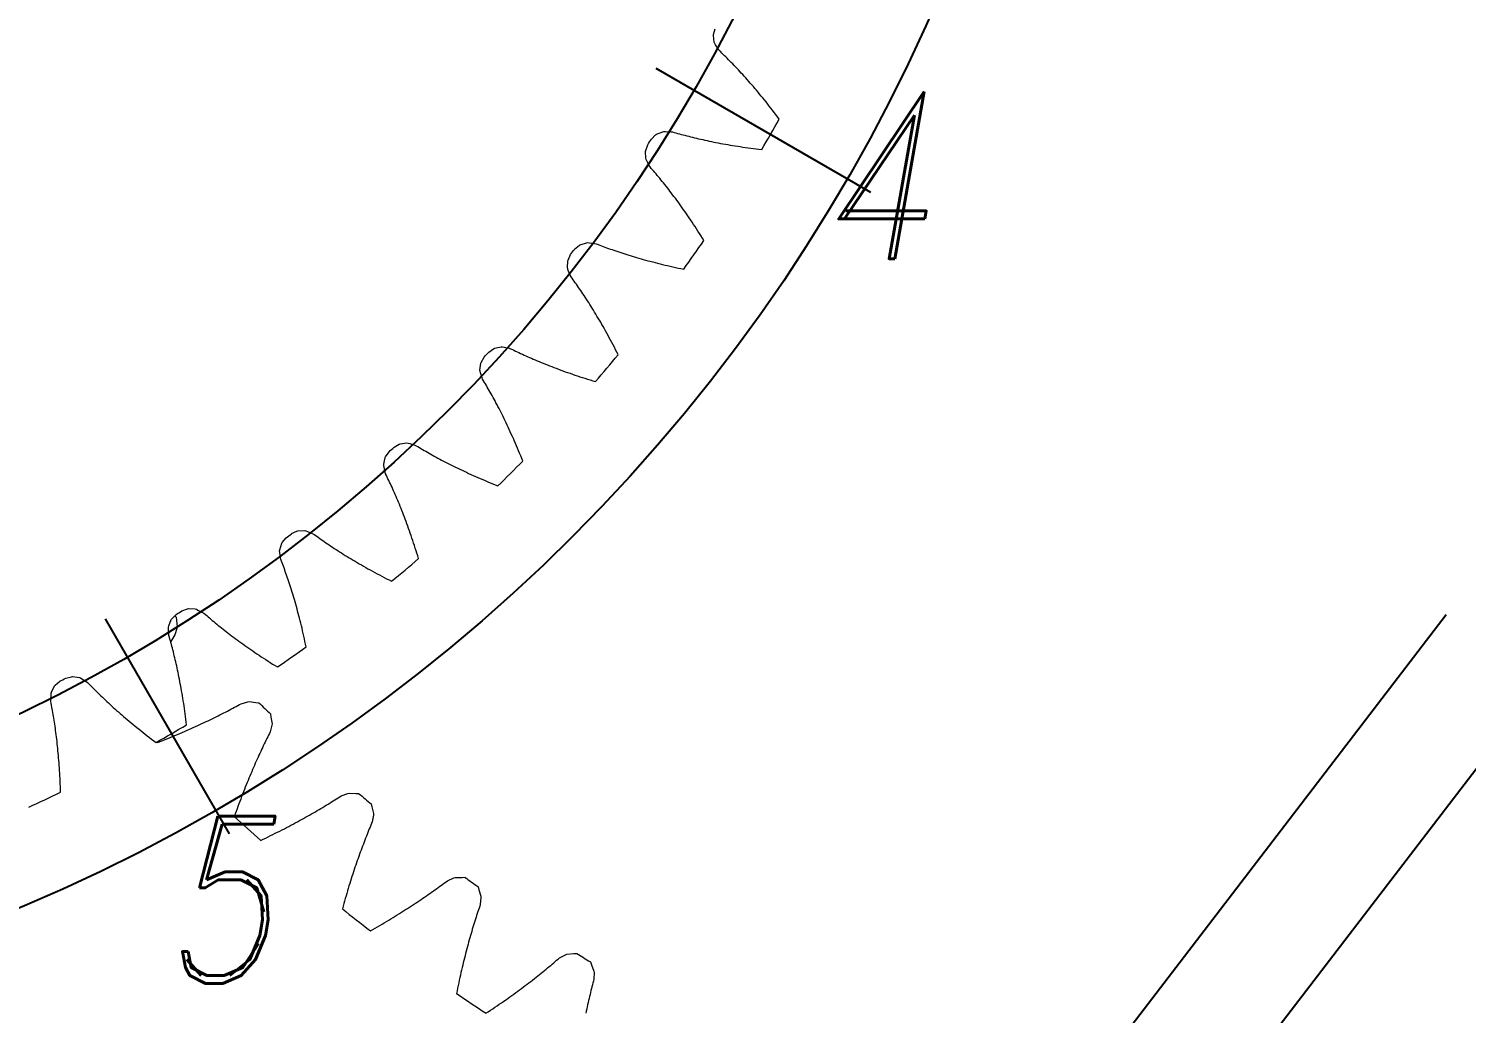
# Model space of a CAD drawing. Header units: millimetres. Extents: x 278858 to 279223, y 218711 to 219074.
# Drawn here: x 278965.55 to 278998.04, y 218777.47 to 218799.72 of the extents above; entities that cross this region are included whole.
import ezdxf

# ---------------------------------------------------------------- set-up
doc = ezdxf.new("R2010")
doc.units = ezdxf.units.MM
doc.header["$LTSCALE"] = 2
for name, color, linetype, lineweight in [('AM_4', 3, 'Continuous', 25), ('AM_8', 1, 'Continuous', 25), ('AM_9', 251, 'Continuous', 15), ('Visibile (ANSI)', 7, 'Continuous', 50)]:
    doc.layers.add(name, color=color, linetype=linetype, lineweight=lineweight)
doc.styles.add('ROMAND', font='romand')

msp = doc.modelspace()

# ---------------------------------------------------------------- linework, layer by layer
for radius in [39, 35]:
    msp.add_circle((278950.271, 218815.828), radius)
at = {"layer": 'AM_4'}
for p, q in [((279006.983, 218794.36), (278991.155, 218773.719)), ((278997.587, 218786.473), (278981.759, 218765.831))]:
    msp.add_line(p, q, dxfattribs=at)
at = {"layer": 'AM_8'}
for p, q in [((278979.718, 218798.827), (278984.573, 218796.024)), ((278967.272, 218786.381), (278970.076, 218781.526))]:
    msp.add_line(p, q, dxfattribs=at)
at = {"layer": 'AM_9'}
for p, q in [((278981.025, 218799.583), (278981.059, 218799.715)), ((278981.021, 218799.561), (278981.025, 218799.583)), ((278981.043, 218799.409), (278981.021, 218799.561)), ((278981.052, 218799.382), (278981.043, 218799.409)), ((278981.071, 218799.351), (278981.052, 218799.382)), ((278981.135, 218799.253), (278981.071, 218799.351)), ((278981.156, 218799.223), (278981.135, 218799.253)), ((278981.187, 218799.192), (278981.156, 218799.223)), ((278981.215, 218799.164), (278981.187, 218799.192)), ((278981.245, 218799.135), (278981.215, 218799.164)), ((278981.274, 218799.106), (278981.245, 218799.135)), ((278981.304, 218799.077), (278981.274, 218799.106)), ((278981.334, 218799.047), (278981.304, 218799.077)), ((278981.365, 218799.016), (278981.334, 218799.047)), ((278981.395, 218798.985), (278981.365, 218799.016)), ((278981.427, 218798.953), (278981.395, 218798.985)), ((278981.458, 218798.921), (278981.427, 218798.953)), ((278981.489, 218798.888), (278981.458, 218798.921)), ((278981.521, 218798.855), (278981.489, 218798.888)), ((278981.554, 218798.821), (278981.521, 218798.855)), ((278981.586, 218798.786), (278981.554, 218798.821)), ((278981.619, 218798.751), (278981.586, 218798.786)), ((278981.652, 218798.715), (278981.619, 218798.751)), ((278981.685, 218798.679), (278981.652, 218798.715)), ((278981.719, 218798.642), (278981.685, 218798.679)), ((278981.752, 218798.604), (278981.719, 218798.642)), ((278981.786, 218798.566), (278981.752, 218798.604)), ((278981.82, 218798.527), (278981.786, 218798.566)), ((278981.855, 218798.488), (278981.82, 218798.527)), ((278981.89, 218798.448), (278981.855, 218798.488)), ((278981.925, 218798.407), (278981.89, 218798.448)), ((278981.96, 218798.366), (278981.925, 218798.407)), ((278981.995, 218798.324), (278981.96, 218798.366)), ((278982.031, 218798.282), (278981.995, 218798.324)), ((278982.067, 218798.239), (278982.031, 218798.282)), ((278982.103, 218798.195), (278982.067, 218798.239)), ((278982.139, 218798.151), (278982.103, 218798.195)), ((278982.175, 218798.106), (278982.139, 218798.151)), ((278982.212, 218798.061), (278982.175, 218798.106)), ((278982.249, 218798.014), (278982.212, 218798.061)), ((278982.285, 218797.968), (278982.249, 218798.014)), ((278982.323, 218797.92), (278982.285, 218797.968)), ((278982.36, 218797.872), (278982.323, 218797.92)), ((278982.397, 218797.823), (278982.36, 218797.872)), ((278982.435, 218797.774), (278982.397, 218797.823)), ((278982.473, 218797.724), (278982.435, 218797.774)), ((278982.511, 218797.673), (278982.473, 218797.724)), ((278979.734, 218797.332), (278979.877, 218797.389)), ((278979.877, 218797.389), (278979.904, 218797.394)), ((278979.904, 218797.394), (278979.941, 218797.393)), ((278979.941, 218797.393), (278980.058, 218797.387)), ((278980.058, 218797.387), (278980.094, 218797.384)), ((278980.094, 218797.384), (278980.137, 218797.373)), ((278980.137, 218797.373), (278980.175, 218797.362)), ((278979.492, 218796.964), (278979.538, 218797.093)), ((278979.62, 218797.222), (278979.717, 218797.318)), ((278979.717, 218797.318), (278979.734, 218797.332)), ((278980.175, 218797.362), (278980.214, 218797.351)), ((278980.214, 218797.351), (278980.254, 218797.34)), ((278980.254, 218797.34), (278980.295, 218797.329)), ((278980.295, 218797.329), (278980.336, 218797.318)), ((278980.336, 218797.318), (278980.378, 218797.307)), ((278980.378, 218797.307), (278980.42, 218797.296)), ((278980.42, 218797.296), (278980.463, 218797.285)), ((278980.463, 218797.285), (278980.507, 218797.274)), ((278980.507, 218797.274), (278980.551, 218797.263)), ((278980.551, 218797.263), (278980.596, 218797.252)), ((278980.596, 218797.252), (278980.641, 218797.241)), ((278980.641, 218797.241), (278980.688, 218797.23)), ((278980.688, 218797.23), (278980.734, 218797.219)), ((278980.734, 218797.219), (278980.782, 218797.209)), ((278980.782, 218797.209), (278980.83, 218797.198)), ((278980.83, 218797.198), (278980.879, 218797.187)), ((278980.879, 218797.187), (278980.928, 218797.177)), ((278980.928, 218797.177), (278980.978, 218797.167)), ((278980.978, 218797.167), (278981.029, 218797.156)), ((278981.029, 218797.156), (278981.08, 218797.146)), ((278981.08, 218797.146), (278981.132, 218797.136)), ((278981.132, 218797.136), (278981.185, 218797.126)), ((278981.185, 218797.126), (278981.238, 218797.116)), ((278981.238, 218797.116), (278981.292, 218797.107)), ((278981.292, 218797.107), (278981.347, 218797.097)), ((278981.347, 218797.097), (278981.402, 218797.087)), ((278981.402, 218797.087), (278981.457, 218797.078)), ((278981.457, 218797.078), (278981.514, 218797.069)), ((278981.514, 218797.069), (278981.571, 218797.06)), ((278981.571, 218797.06), (278981.629, 218797.051)), ((278981.629, 218797.051), (278981.687, 218797.042)), ((278981.687, 218797.042), (278981.746, 218797.033)), ((278979.486, 218796.943), (278979.492, 218796.964)), ((278979.495, 218796.789), (278979.486, 218796.943)), ((278979.501, 218796.762), (278979.495, 218796.789)), ((278979.518, 218796.73), (278979.501, 218796.762)), ((278979.573, 218796.626), (278979.518, 218796.73)), ((278981.746, 218797.033), (278981.806, 218797.025)), ((278981.806, 218797.025), (278981.866, 218797.017)), ((278981.866, 218797.017), (278981.927, 218797.009)), ((278981.927, 218797.009), (278981.988, 218797.001)), ((278981.988, 218797.001), (278982.051, 218796.993)), ((278982.051, 218796.993), (278982.114, 218796.985)), ((278979.592, 218796.595), (278979.573, 218796.626)), ((278979.619, 218796.56), (278979.592, 218796.595)), ((278979.645, 218796.53), (278979.619, 218796.56)), ((278979.672, 218796.499), (278979.645, 218796.53)), ((278979.699, 218796.468), (278979.672, 218796.499)), ((278979.726, 218796.436), (278979.699, 218796.468)), ((278979.753, 218796.403), (278979.726, 218796.436)), ((278979.781, 218796.37), (278979.753, 218796.403)), ((278979.809, 218796.336), (278979.781, 218796.37)), ((278979.837, 218796.302), (278979.809, 218796.336)), ((278979.866, 218796.267), (278979.837, 218796.302)), ((278979.894, 218796.232), (278979.866, 218796.267)), ((278979.923, 218796.196), (278979.894, 218796.232)), ((278979.952, 218796.159), (278979.923, 218796.196)), ((278979.982, 218796.122), (278979.952, 218796.159)), ((278980.011, 218796.084), (278979.982, 218796.122)), ((278980.041, 218796.045), (278980.011, 218796.084)), ((278980.071, 218796.006), (278980.041, 218796.045)), ((278980.101, 218795.966), (278980.071, 218796.006)), ((278980.131, 218795.926), (278980.101, 218795.966)), ((278980.162, 218795.885), (278980.131, 218795.926)), ((278980.193, 218795.843), (278980.162, 218795.885)), ((278980.223, 218795.801), (278980.193, 218795.843)), ((278980.255, 218795.758), (278980.223, 218795.801)), ((278980.286, 218795.715), (278980.255, 218795.758)), ((278980.317, 218795.671), (278980.286, 218795.715)), ((278980.349, 218795.626), (278980.317, 218795.671)), ((278980.381, 218795.581), (278980.349, 218795.626)), ((278980.413, 218795.535), (278980.381, 218795.581)), ((278980.445, 218795.488), (278980.413, 218795.535)), ((278980.477, 218795.441), (278980.445, 218795.488)), ((278980.509, 218795.393), (278980.477, 218795.441)), ((278980.542, 218795.344), (278980.509, 218795.393)), ((278980.574, 218795.295), (278980.542, 218795.344)), ((278980.607, 218795.245), (278980.574, 218795.295)), ((278980.64, 218795.195), (278980.607, 218795.245)), ((278980.673, 218795.144), (278980.64, 218795.195)), ((278980.706, 218795.092), (278980.673, 218795.144)), ((278980.739, 218795.04), (278980.706, 218795.092)), ((278977.886, 218794.734), (278977.992, 218794.822)), ((278977.992, 218794.822), (278978.01, 218794.834)), ((278978.01, 218794.834), (278978.157, 218794.879)), ((278978.157, 218794.879), (278978.185, 218794.882)), ((278978.185, 218794.882), (278978.221, 218794.877)), ((278978.221, 218794.877), (278978.337, 218794.862)), ((278978.337, 218794.862), (278978.373, 218794.854)), ((278978.373, 218794.854), (278978.415, 218794.841)), ((278978.415, 218794.841), (278978.452, 218794.826)), ((278978.452, 218794.826), (278978.49, 218794.812)), ((278978.49, 218794.812), (278978.529, 218794.797)), ((278978.529, 218794.797), (278978.568, 218794.782)), ((278978.568, 218794.782), (278978.608, 218794.768)), ((278978.608, 218794.768), (278978.649, 218794.753)), ((278980.772, 218794.986), (278980.739, 218795.04)), ((278980.806, 218794.933), (278980.772, 218794.986)), ((278977.724, 218794.315), (278977.729, 218794.468)), ((278977.729, 218794.468), (278977.737, 218794.489)), ((278977.737, 218794.489), (278977.794, 218794.614)), ((278978.649, 218794.753), (278978.69, 218794.738)), ((278978.69, 218794.738), (278978.732, 218794.724)), ((278978.732, 218794.724), (278978.774, 218794.709)), ((278978.774, 218794.709), (278978.818, 218794.694)), ((278978.818, 218794.694), (278978.861, 218794.679)), ((278978.861, 218794.679), (278978.906, 218794.665)), ((278978.906, 218794.665), (278978.951, 218794.65)), ((278978.951, 218794.65), (278978.997, 218794.635)), ((278978.997, 218794.635), (278979.043, 218794.62)), ((278979.043, 218794.62), (278979.09, 218794.605)), ((278979.09, 218794.605), (278979.138, 218794.591)), ((278979.138, 218794.591), (278979.186, 218794.576)), ((278979.186, 218794.576), (278979.235, 218794.561)), ((278979.235, 218794.561), (278979.285, 218794.547)), ((278979.285, 218794.547), (278979.335, 218794.532)), ((278979.335, 218794.532), (278979.386, 218794.517)), ((278979.386, 218794.517), (278979.437, 218794.503)), ((278979.437, 218794.503), (278979.489, 218794.489)), ((278979.489, 218794.489), (278979.542, 218794.474)), ((278979.542, 218794.474), (278979.596, 218794.46)), ((278979.596, 218794.46), (278979.65, 218794.446)), ((278979.65, 218794.446), (278979.705, 218794.431)), ((278977.729, 218794.287), (278977.724, 218794.315)), ((278977.742, 218794.253), (278977.729, 218794.287)), ((278977.788, 218794.145), (278977.742, 218794.253)), ((278977.804, 218794.113), (278977.788, 218794.145)), ((278979.705, 218794.431), (278979.76, 218794.417)), ((278979.76, 218794.417), (278979.816, 218794.403)), ((278979.816, 218794.403), (278979.873, 218794.389)), ((278979.873, 218794.389), (278979.93, 218794.375)), ((278979.93, 218794.375), (278979.988, 218794.362)), ((278979.988, 218794.362), (278980.047, 218794.348)), ((278980.047, 218794.348), (278980.106, 218794.335)), ((278980.106, 218794.335), (278980.166, 218794.321)), ((278980.166, 218794.321), (278980.227, 218794.308)), ((278980.227, 218794.308), (278980.288, 218794.295)), ((278980.288, 218794.295), (278980.35, 218794.282)), ((278977.828, 218794.076), (278977.804, 218794.113)), ((278977.852, 218794.043), (278977.828, 218794.076)), ((278977.875, 218794.01), (278977.852, 218794.043)), ((278977.899, 218793.977), (278977.875, 218794.01)), ((278977.924, 218793.943), (278977.899, 218793.977)), ((278977.948, 218793.908), (278977.924, 218793.943)), ((278977.973, 218793.872), (278977.948, 218793.908)), ((278977.998, 218793.836), (278977.973, 218793.872)), ((278978.023, 218793.8), (278977.998, 218793.836)), ((278978.048, 218793.762), (278978.023, 218793.8)), ((278978.074, 218793.724), (278978.048, 218793.762)), ((278978.099, 218793.686), (278978.074, 218793.724)), ((278978.125, 218793.647), (278978.099, 218793.686)), ((278978.151, 218793.607), (278978.125, 218793.647)), ((278978.177, 218793.567), (278978.151, 218793.607)), ((278978.203, 218793.526), (278978.177, 218793.567)), ((278978.23, 218793.484), (278978.203, 218793.526)), ((278978.256, 218793.442), (278978.23, 218793.484)), ((278978.283, 218793.399), (278978.256, 218793.442)), ((278978.31, 218793.356), (278978.283, 218793.399)), ((278978.337, 218793.312), (278978.31, 218793.356)), ((278978.364, 218793.267), (278978.337, 218793.312)), ((278978.391, 218793.222), (278978.364, 218793.267)), ((278978.419, 218793.175), (278978.391, 218793.222)), ((278978.446, 218793.129), (278978.419, 218793.175)), ((278978.474, 218793.082), (278978.446, 218793.129)), ((278978.501, 218793.034), (278978.474, 218793.082)), ((278978.529, 218792.985), (278978.501, 218793.034)), ((278978.557, 218792.936), (278978.529, 218792.985)), ((278978.585, 218792.886), (278978.557, 218792.936)), ((278978.613, 218792.835), (278978.585, 218792.886)), ((278978.641, 218792.784), (278978.613, 218792.835)), ((278976.055, 218792.486), (278976.075, 218792.497)), ((278976.075, 218792.497), (278976.225, 218792.528)), ((278976.225, 218792.528), (278976.253, 218792.529)), ((278976.253, 218792.529), (278976.289, 218792.521)), ((278976.289, 218792.521), (278976.403, 218792.495)), ((278976.403, 218792.495), (278976.438, 218792.485)), ((278978.669, 218792.732), (278978.641, 218792.784)), ((278978.698, 218792.68), (278978.669, 218792.732)), ((278978.726, 218792.627), (278978.698, 218792.68)), ((278978.754, 218792.573), (278978.726, 218792.627)), ((278978.783, 218792.518), (278978.754, 218792.573)), ((278978.811, 218792.463), (278978.783, 218792.518)), ((278975.763, 218792.156), (278975.772, 218792.177)), ((278975.772, 218792.177), (278975.84, 218792.296)), ((278975.943, 218792.408), (278976.055, 218792.486)), ((278976.438, 218792.485), (278976.478, 218792.468)), ((278976.478, 218792.468), (278976.514, 218792.45)), ((278976.514, 218792.45), (278976.551, 218792.432)), ((278976.551, 218792.432), (278976.588, 218792.414)), ((278976.588, 218792.414), (278976.626, 218792.396)), ((278976.626, 218792.396), (278976.665, 218792.378)), ((278976.665, 218792.378), (278976.704, 218792.36)), ((278976.704, 218792.36), (278976.744, 218792.342)), ((278976.744, 218792.342), (278976.784, 218792.323)), ((278976.784, 218792.323), (278976.825, 218792.305)), ((278976.825, 218792.305), (278976.867, 218792.287)), ((278976.867, 218792.287), (278976.909, 218792.268)), ((278976.909, 218792.268), (278976.952, 218792.249)), ((278976.952, 218792.249), (278976.996, 218792.231)), ((278976.996, 218792.231), (278977.04, 218792.212)), ((278977.04, 218792.212), (278977.085, 218792.193)), ((278977.085, 218792.193), (278977.131, 218792.174)), ((278977.131, 218792.174), (278977.177, 218792.156)), ((278978.84, 218792.407), (278978.811, 218792.463)), ((278978.868, 218792.351), (278978.84, 218792.407)), ((278975.745, 218792.004), (278975.763, 218792.156)), ((278975.747, 218791.976), (278975.745, 218792.004)), ((278975.757, 218791.941), (278975.747, 218791.976)), ((278975.793, 218791.83), (278975.757, 218791.941)), ((278977.177, 218792.156), (278977.224, 218792.137)), ((278977.224, 218792.137), (278977.271, 218792.118)), ((278977.271, 218792.118), (278977.319, 218792.099)), ((278977.319, 218792.099), (278977.368, 218792.08)), ((278977.368, 218792.08), (278977.418, 218792.061)), ((278977.418, 218792.061), (278977.468, 218792.042)), ((278977.468, 218792.042), (278977.518, 218792.023)), ((278977.518, 218792.023), (278977.57, 218792.004)), ((278977.57, 218792.004), (278977.622, 218791.985)), ((278977.622, 218791.985), (278977.674, 218791.966)), ((278977.674, 218791.966), (278977.728, 218791.947)), ((278977.728, 218791.947), (278977.782, 218791.929)), ((278977.782, 218791.929), (278977.836, 218791.91)), ((278977.836, 218791.91), (278977.892, 218791.891)), ((278977.892, 218791.891), (278977.948, 218791.872)), ((278977.948, 218791.872), (278978.004, 218791.853)), ((278978.004, 218791.853), (278978.061, 218791.835)), ((278975.806, 218791.796), (278975.793, 218791.83)), ((278975.827, 218791.757), (278975.806, 218791.796)), ((278975.848, 218791.723), (278975.827, 218791.757)), ((278975.869, 218791.688), (278975.848, 218791.723)), ((278975.89, 218791.652), (278975.869, 218791.688)), ((278975.911, 218791.616), (278975.89, 218791.652)), ((278975.932, 218791.579), (278975.911, 218791.616)), ((278975.954, 218791.541), (278975.932, 218791.579)), ((278975.976, 218791.503), (278975.954, 218791.541)), ((278978.061, 218791.835), (278978.119, 218791.816)), ((278978.119, 218791.816), (278978.178, 218791.798)), ((278978.178, 218791.798), (278978.237, 218791.779)), ((278978.237, 218791.779), (278978.297, 218791.761)), ((278978.297, 218791.761), (278978.358, 218791.742)), ((278975.997, 218791.465), (278975.976, 218791.503)), ((278976.019, 218791.425), (278975.997, 218791.465)), ((278976.041, 218791.385), (278976.019, 218791.425)), ((278976.063, 218791.345), (278976.041, 218791.385)), ((278976.086, 218791.304), (278976.063, 218791.345)), ((278976.108, 218791.262), (278976.086, 218791.304)), ((278976.131, 218791.219), (278976.108, 218791.262)), ((278976.153, 218791.176), (278976.131, 218791.219)), ((278976.176, 218791.133), (278976.153, 218791.176)), ((278976.199, 218791.088), (278976.176, 218791.133)), ((278976.222, 218791.043), (278976.199, 218791.088)), ((278976.245, 218790.998), (278976.222, 218791.043)), ((278976.268, 218790.951), (278976.245, 218790.998)), ((278976.291, 218790.904), (278976.268, 218790.951)), ((278976.314, 218790.857), (278976.291, 218790.904)), ((278976.337, 218790.808), (278976.314, 218790.857)), ((278976.36, 218790.76), (278976.337, 218790.808)), ((278976.384, 218790.71), (278976.36, 218790.76)), ((278976.407, 218790.66), (278976.384, 218790.71)), ((278976.431, 218790.609), (278976.407, 218790.66)), ((278976.454, 218790.558), (278976.431, 218790.609)), ((278976.478, 218790.505), (278976.454, 218790.558)), ((278973.804, 218790.26), (278973.923, 218790.327)), ((278973.923, 218790.327), (278973.943, 218790.337)), ((278973.943, 218790.337), (278974.096, 218790.355)), ((278974.096, 218790.355), (278974.123, 218790.353)), ((278974.123, 218790.353), (278974.158, 218790.342)), ((278974.158, 218790.342), (278974.27, 218790.306)), ((278974.27, 218790.306), (278974.304, 218790.293)), ((278974.304, 218790.293), (278974.343, 218790.272)), ((278974.343, 218790.272), (278974.377, 218790.252)), ((278974.377, 218790.252), (278974.412, 218790.231)), ((278974.412, 218790.231), (278974.447, 218790.21)), ((278976.501, 218790.453), (278976.478, 218790.505)), ((278976.525, 218790.399), (278976.501, 218790.453)), ((278976.548, 218790.345), (278976.525, 218790.399)), ((278976.572, 218790.29), (278976.548, 218790.345)), ((278976.595, 218790.235), (278976.572, 218790.29)), ((278976.619, 218790.179), (278976.595, 218790.235)), ((278973.571, 218789.874), (278973.603, 218790.025)), ((278973.603, 218790.025), (278973.614, 218790.044)), ((278973.614, 218790.044), (278973.692, 218790.157)), ((278974.447, 218790.21), (278974.484, 218790.188)), ((278974.484, 218790.188), (278974.521, 218790.167)), ((278974.521, 218790.167), (278974.558, 218790.146)), ((278974.558, 218790.146), (278974.596, 218790.124)), ((278974.596, 218790.124), (278974.635, 218790.102)), ((278974.635, 218790.102), (278974.674, 218790.08)), ((278974.674, 218790.08), (278974.714, 218790.058)), ((278974.714, 218790.058), (278974.755, 218790.036)), ((278974.755, 218790.036), (278974.796, 218790.014)), ((278974.796, 218790.014), (278974.838, 218789.991)), ((278974.838, 218789.991), (278974.88, 218789.969)), ((278974.88, 218789.969), (278974.923, 218789.946)), ((278974.923, 218789.946), (278974.967, 218789.924)), ((278974.967, 218789.924), (278975.011, 218789.901)), ((278975.011, 218789.901), (278975.056, 218789.878)), ((278976.643, 218790.122), (278976.619, 218790.179)), ((278976.666, 218790.065), (278976.643, 218790.122)), ((278976.69, 218790.007), (278976.666, 218790.065)), ((278976.713, 218789.948), (278976.69, 218790.007)), ((278973.571, 218789.846), (278973.571, 218789.874)), ((278973.578, 218789.811), (278973.571, 218789.846)), ((278973.604, 218789.696), (278973.578, 218789.811)), ((278973.614, 218789.661), (278973.604, 218789.696)), ((278973.632, 218789.621), (278973.614, 218789.661)), ((278973.65, 218789.585), (278973.632, 218789.621)), ((278973.667, 218789.548), (278973.65, 218789.585)), ((278975.056, 218789.878), (278975.102, 218789.855)), ((278975.102, 218789.855), (278975.148, 218789.832)), ((278975.148, 218789.832), (278975.195, 218789.809)), ((278975.195, 218789.809), (278975.243, 218789.786)), ((278975.243, 218789.786), (278975.291, 218789.762)), ((278975.291, 218789.762), (278975.34, 218789.739)), ((278975.34, 218789.739), (278975.389, 218789.716)), ((278975.389, 218789.716), (278975.44, 218789.692)), ((278975.44, 218789.692), (278975.49, 218789.669)), ((278975.49, 218789.669), (278975.542, 218789.645)), ((278975.542, 218789.645), (278975.594, 218789.622)), ((278975.594, 218789.622), (278975.647, 218789.598)), ((278975.647, 218789.598), (278975.7, 218789.575)), ((278975.7, 218789.575), (278975.754, 218789.551)), ((278973.685, 218789.511), (278973.667, 218789.548)), ((278973.703, 218789.473), (278973.685, 218789.511)), ((278973.721, 218789.435), (278973.703, 218789.473)), ((278973.739, 218789.395), (278973.721, 218789.435)), ((278973.758, 218789.356), (278973.739, 218789.395)), ((278973.776, 218789.315), (278973.758, 218789.356)), ((278973.794, 218789.274), (278973.776, 218789.315)), ((278973.813, 218789.232), (278973.794, 218789.274)), ((278975.754, 218789.551), (278975.809, 218789.528)), ((278975.809, 218789.528), (278975.865, 218789.504)), ((278975.865, 218789.504), (278975.921, 218789.48)), ((278975.921, 218789.48), (278975.977, 218789.457)), ((278975.977, 218789.457), (278976.035, 218789.433)), ((278976.035, 218789.433), (278976.093, 218789.41)), ((278976.093, 218789.41), (278976.152, 218789.386)), ((278973.831, 218789.19), (278973.813, 218789.232)), ((278973.85, 218789.147), (278973.831, 218789.19)), ((278973.869, 218789.103), (278973.85, 218789.147)), ((278973.887, 218789.059), (278973.869, 218789.103)), ((278973.906, 218789.014), (278973.887, 218789.059)), ((278973.925, 218788.969), (278973.906, 218789.014)), ((278973.944, 218788.923), (278973.925, 218788.969)), ((278973.963, 218788.876), (278973.944, 218788.923)), ((278973.982, 218788.828), (278973.963, 218788.876)), ((278974.001, 218788.78), (278973.982, 218788.828)), ((278974.019, 218788.731), (278974.001, 218788.78)), ((278974.038, 218788.682), (278974.019, 218788.731)), ((278974.057, 218788.632), (278974.038, 218788.682)), ((278974.076, 218788.581), (278974.057, 218788.632)), ((278971.486, 218788.306), (278971.61, 218788.363)), ((278971.61, 218788.363), (278971.631, 218788.37)), ((278971.631, 218788.37), (278971.785, 218788.375)), ((278971.785, 218788.375), (278971.812, 218788.371)), ((278971.812, 218788.371), (278971.846, 218788.357)), ((278971.846, 218788.357), (278971.954, 218788.312)), ((278971.954, 218788.312), (278971.987, 218788.296)), ((278971.987, 218788.296), (278972.024, 218788.272)), ((278972.024, 218788.272), (278972.056, 218788.248)), ((278974.095, 218788.53), (278974.076, 218788.581)), ((278974.114, 218788.478), (278974.095, 218788.53)), ((278974.133, 218788.425), (278974.114, 218788.478)), ((278974.152, 218788.372), (278974.133, 218788.425)), ((278974.171, 218788.318), (278974.152, 218788.372)), ((278974.19, 218788.263), (278974.171, 218788.318)), ((278971.218, 218787.915), (278971.221, 218787.942)), ((278971.221, 218787.942), (278971.265, 218788.089)), ((278971.265, 218788.089), (278971.278, 218788.108)), ((278971.278, 218788.108), (278971.365, 218788.213)), ((278972.056, 218788.248), (278972.089, 218788.224)), ((278972.089, 218788.224), (278972.123, 218788.2)), ((278972.123, 218788.2), (278972.157, 218788.176)), ((278972.157, 218788.176), (278972.192, 218788.151)), ((278972.192, 218788.151), (278972.227, 218788.127)), ((278972.227, 218788.127), (278972.263, 218788.102)), ((278972.263, 218788.102), (278972.3, 218788.077)), ((278972.3, 218788.077), (278972.337, 218788.051)), ((278972.337, 218788.051), (278972.375, 218788.026)), ((278972.375, 218788.026), (278972.413, 218788)), ((278972.413, 218788), (278972.453, 218787.974)), ((278972.453, 218787.974), (278972.492, 218787.949)), ((278972.492, 218787.949), (278972.533, 218787.922)), ((278974.209, 218788.208), (278974.19, 218788.263)), ((278974.227, 218788.152), (278974.209, 218788.208)), ((278974.246, 218788.095), (278974.227, 218788.152)), ((278974.265, 218788.038), (278974.246, 218788.095)), ((278974.283, 218787.98), (278974.265, 218788.038)), ((278974.302, 218787.921), (278974.283, 218787.98)), ((278971.222, 218787.878), (278971.218, 218787.915)), ((278971.238, 218787.762), (278971.222, 218787.878)), ((278971.245, 218787.727), (278971.238, 218787.762)), ((278971.259, 218787.685), (278971.245, 218787.727)), ((278971.273, 218787.647), (278971.259, 218787.685)), ((278971.288, 218787.609), (278971.273, 218787.647)), ((278972.533, 218787.922), (278972.574, 218787.896)), ((278972.574, 218787.896), (278972.615, 218787.87)), ((278972.615, 218787.87), (278972.657, 218787.843)), ((278972.657, 218787.843), (278972.7, 218787.816)), ((278972.7, 218787.816), (278972.744, 218787.79)), ((278972.744, 218787.79), (278972.788, 218787.763)), ((278972.788, 218787.763), (278972.833, 218787.735)), ((278972.833, 218787.735), (278972.878, 218787.708)), ((278972.878, 218787.708), (278972.924, 218787.681)), ((278972.924, 218787.681), (278972.971, 218787.653)), ((278972.971, 218787.653), (278973.018, 218787.626)), ((278973.018, 218787.626), (278973.066, 218787.598)), ((278974.32, 218787.862), (278974.302, 218787.921)), ((278974.339, 218787.802), (278974.32, 218787.862)), ((278974.357, 218787.742), (278974.339, 218787.802)), ((278971.302, 218787.571), (278971.288, 218787.609)), ((278971.317, 218787.531), (278971.302, 218787.571)), ((278971.332, 218787.491), (278971.317, 218787.531)), ((278971.346, 218787.451), (278971.332, 218787.491)), ((278971.361, 218787.409), (278971.346, 218787.451)), ((278971.376, 218787.368), (278971.361, 218787.409)), ((278971.391, 218787.325), (278971.376, 218787.368)), ((278971.405, 218787.282), (278971.391, 218787.325)), ((278973.066, 218787.598), (278973.114, 218787.57)), ((278973.114, 218787.57), (278973.164, 218787.542)), ((278973.164, 218787.542), (278973.214, 218787.514)), ((278973.214, 218787.514), (278973.264, 218787.486)), ((278973.264, 218787.486), (278973.315, 218787.458)), ((278973.315, 218787.458), (278973.367, 218787.43)), ((278973.367, 218787.43), (278973.42, 218787.402)), ((278973.42, 218787.402), (278973.473, 218787.374)), ((278973.473, 218787.374), (278973.527, 218787.345)), ((278973.527, 218787.345), (278973.581, 218787.317)), ((278973.581, 218787.317), (278973.636, 218787.288)), ((278971.42, 218787.238), (278971.405, 218787.282)), ((278971.435, 218787.194), (278971.42, 218787.238)), ((278971.45, 218787.149), (278971.435, 218787.194)), ((278971.464, 218787.103), (278971.45, 218787.149)), ((278971.479, 218787.056), (278971.464, 218787.103)), ((278971.494, 218787.009), (278971.479, 218787.056)), ((278971.509, 218786.962), (278971.494, 218787.009)), ((278973.636, 218787.288), (278973.692, 218787.26)), ((278973.692, 218787.26), (278973.749, 218787.231)), ((278971.523, 218786.913), (278971.509, 218786.962)), ((278971.538, 218786.864), (278971.523, 218786.913)), ((278971.553, 218786.815), (278971.538, 218786.864)), ((278971.567, 218786.765), (278971.553, 218786.815)), ((278971.582, 218786.714), (278971.567, 218786.765)), ((278971.596, 218786.662), (278971.582, 218786.714)), ((278971.611, 218786.61), (278971.596, 218786.662)), ((278968.711, 218786.223), (278968.768, 218786.365)), ((278968.768, 218786.365), (278968.782, 218786.382)), ((278968.782, 218786.382), (278968.878, 218786.48)), ((278968.88, 218786.42), (278968.885, 218786.351)), ((278968.885, 218786.351), (278968.901, 218786.198)), ((278969.006, 218786.562), (278969.135, 218786.607)), ((278969.135, 218786.607), (278969.157, 218786.613)), ((278969.157, 218786.613), (278969.31, 218786.605)), ((278969.31, 218786.605), (278969.337, 218786.598)), ((278969.337, 218786.598), (278969.37, 218786.581)), ((278969.37, 218786.581), (278969.473, 218786.527)), ((278969.473, 218786.527), (278969.505, 218786.508)), ((278969.505, 218786.508), (278969.539, 218786.481)), ((278969.539, 218786.481), (278969.569, 218786.454)), ((278969.569, 218786.454), (278969.6, 218786.428)), ((278969.6, 218786.428), (278969.632, 218786.401)), ((278969.632, 218786.401), (278969.664, 218786.373)), ((278969.664, 218786.373), (278969.696, 218786.346)), ((278969.696, 218786.346), (278969.729, 218786.318)), ((278969.729, 218786.318), (278969.763, 218786.29)), ((278971.625, 218786.557), (278971.611, 218786.61)), ((278971.64, 218786.504), (278971.625, 218786.557)), ((278971.654, 218786.45), (278971.64, 218786.504)), ((278971.668, 218786.395), (278971.654, 218786.45)), ((278971.682, 218786.339), (278971.668, 218786.395)), ((278971.696, 218786.283), (278971.682, 218786.339)), ((278968.705, 218786.195), (278968.711, 218786.223)), ((278968.706, 218786.159), (278968.705, 218786.195)), ((278968.712, 218786.042), (278968.706, 218786.159)), ((278968.716, 218786.005), (278968.712, 218786.042)), ((278968.726, 218785.963), (278968.716, 218786.005)), ((278968.846, 218786.02), (278968.826, 218785.981)), ((278968.894, 218786.165), (278968.846, 218786.02)), ((278968.901, 218786.198), (278968.894, 218786.165)), ((278969.763, 218786.29), (278969.797, 218786.262)), ((278969.797, 218786.262), (278969.832, 218786.234)), ((278969.832, 218786.234), (278969.868, 218786.205)), ((278969.868, 218786.205), (278969.904, 218786.176)), ((278969.904, 218786.176), (278969.941, 218786.147)), ((278969.941, 218786.147), (278969.978, 218786.118)), ((278969.978, 218786.118), (278970.016, 218786.088)), ((278970.016, 218786.088), (278970.054, 218786.059)), ((278970.054, 218786.059), (278970.093, 218786.029)), ((278970.093, 218786.029), (278970.133, 218785.999)), ((278970.133, 218785.999), (278970.173, 218785.968)), ((278971.71, 218786.227), (278971.696, 218786.283)), ((278971.724, 218786.169), (278971.71, 218786.227)), ((278971.738, 218786.111), (278971.724, 218786.169)), ((278971.751, 218786.053), (278971.738, 218786.111)), ((278971.765, 218785.993), (278971.751, 218786.053)), ((278971.778, 218785.933), (278971.765, 218785.993)), ((278968.737, 218785.924), (278968.726, 218785.963)), ((278968.748, 218785.885), (278968.737, 218785.924)), ((278968.76, 218785.845), (278968.748, 218785.885)), ((278968.759, 218785.869), (278968.755, 218785.862)), ((278968.782, 218785.907), (278968.759, 218785.869)), ((278968.771, 218785.805), (278968.76, 218785.845)), ((278968.782, 218785.764), (278968.771, 218785.805)), ((278968.804, 218785.945), (278968.782, 218785.907)), ((278968.793, 218785.722), (278968.782, 218785.764)), ((278968.804, 218785.679), (278968.793, 218785.722)), ((278968.826, 218785.981), (278968.804, 218785.945)), ((278968.815, 218785.636), (278968.804, 218785.679)), ((278970.173, 218785.968), (278970.214, 218785.938)), ((278970.214, 218785.938), (278970.256, 218785.907)), ((278970.256, 218785.907), (278970.298, 218785.876)), ((278970.298, 218785.876), (278970.341, 218785.845)), ((278970.341, 218785.845), (278970.385, 218785.814)), ((278970.385, 218785.814), (278970.429, 218785.782)), ((278970.429, 218785.782), (278970.473, 218785.751)), ((278970.473, 218785.751), (278970.519, 218785.719)), ((278970.519, 218785.719), (278970.565, 218785.687)), ((278970.565, 218785.687), (278970.611, 218785.655)), ((278971.791, 218785.873), (278971.778, 218785.933)), ((278971.805, 218785.811), (278971.791, 218785.873)), ((278971.818, 218785.749), (278971.805, 218785.811)), ((278968.826, 218785.593), (278968.815, 218785.636)), ((278968.837, 218785.548), (278968.826, 218785.593)), ((278968.848, 218785.504), (278968.837, 218785.548)), ((278968.859, 218785.458), (278968.848, 218785.504)), ((278968.869, 218785.412), (278968.859, 218785.458)), ((278968.88, 218785.365), (278968.869, 218785.412)), ((278968.891, 218785.317), (278968.88, 218785.365)), ((278970.611, 218785.655), (278970.659, 218785.623)), ((278970.659, 218785.623), (278970.706, 218785.59)), ((278970.706, 218785.59), (278970.755, 218785.558)), ((278970.755, 218785.558), (278970.804, 218785.525)), ((278970.804, 218785.525), (278970.854, 218785.492)), ((278970.854, 218785.492), (278970.905, 218785.46)), ((278970.905, 218785.46), (278970.956, 218785.427)), ((278970.956, 218785.427), (278971.007, 218785.394)), ((278971.007, 218785.394), (278971.06, 218785.36)), ((278971.06, 218785.36), (278971.113, 218785.327)), ((278966.384, 218785.04), (278966.517, 218785.074)), ((278966.517, 218785.074), (278966.539, 218785.078)), ((278966.539, 218785.078), (278966.691, 218785.056)), ((278966.691, 218785.056), (278966.717, 218785.047)), ((278966.717, 218785.047), (278966.748, 218785.028)), ((278966.748, 218785.028), (278966.847, 218784.965)), ((278968.901, 218785.269), (278968.891, 218785.317)), ((278968.912, 218785.221), (278968.901, 218785.269)), ((278968.922, 218785.171), (278968.912, 218785.221)), ((278968.933, 218785.121), (278968.922, 218785.171)), ((278968.943, 218785.07), (278968.933, 218785.121)), ((278968.953, 218785.019), (278968.943, 218785.07)), ((278968.963, 218784.967), (278968.953, 218785.019)), ((278971.113, 218785.327), (278971.167, 218785.294)), ((278966.05, 218784.665), (278966.052, 218784.701)), ((278966.052, 218784.701), (278966.06, 218784.728)), ((278966.06, 218784.728), (278966.129, 218784.865)), ((278966.129, 218784.865), (278966.145, 218784.881)), ((278966.145, 218784.881), (278966.249, 218784.97)), ((278966.847, 218784.965), (278966.876, 218784.943)), ((278966.876, 218784.943), (278966.908, 218784.913)), ((278966.908, 218784.913), (278966.936, 218784.884)), ((278966.936, 218784.884), (278966.964, 218784.855)), ((278966.964, 218784.855), (278966.993, 218784.825)), ((278966.993, 218784.825), (278967.023, 218784.795)), ((278967.023, 218784.795), (278967.053, 218784.765)), ((278967.053, 218784.765), (278967.083, 218784.735)), ((278967.083, 218784.735), (278967.114, 218784.704)), ((278967.114, 218784.704), (278967.146, 218784.673)), ((278968.973, 218784.915), (278968.963, 218784.967)), ((278968.983, 218784.861), (278968.973, 218784.915)), ((278968.993, 218784.807), (278968.983, 218784.861)), ((278969.003, 218784.753), (278968.993, 218784.807)), ((278969.012, 218784.698), (278969.003, 218784.753)), ((278969.021, 218784.642), (278969.012, 218784.698)), ((278966.046, 218784.548), (278966.05, 218784.665)), ((278966.047, 218784.511), (278966.046, 218784.548)), ((278966.053, 218784.468), (278966.047, 218784.511)), ((278966.061, 218784.429), (278966.053, 218784.468)), ((278966.068, 218784.388), (278966.061, 218784.429)), ((278966.076, 218784.348), (278966.068, 218784.388)), ((278967.146, 218784.673), (278967.178, 218784.642)), ((278967.178, 218784.642), (278967.211, 218784.61)), ((278967.211, 218784.61), (278967.245, 218784.578)), ((278967.245, 218784.578), (278967.279, 218784.546)), ((278967.279, 218784.546), (278967.313, 218784.513)), ((278967.313, 218784.513), (278967.349, 218784.481)), ((278967.349, 218784.481), (278967.384, 218784.448)), ((278967.384, 218784.448), (278967.421, 218784.414)), ((278967.421, 218784.414), (278967.458, 218784.381)), ((278967.458, 218784.381), (278967.495, 218784.347)), ((278969.031, 218784.586), (278969.021, 218784.642)), ((278969.04, 218784.528), (278969.031, 218784.586)), ((278969.049, 218784.471), (278969.04, 218784.528)), ((278969.057, 218784.412), (278969.049, 218784.471)), ((278969.066, 218784.353), (278969.057, 218784.412)), ((278970.157, 218784.361), (278970.196, 218784.382)), ((278970.196, 218784.382), (278970.234, 218784.403)), ((278970.234, 218784.403), (278970.272, 218784.424)), ((278970.272, 218784.424), (278970.31, 218784.444)), ((278970.31, 218784.444), (278970.349, 218784.463)), ((278970.349, 218784.463), (278970.496, 218784.506)), ((278970.496, 218784.506), (278970.529, 218784.513)), ((278970.529, 218784.513), (278970.681, 218784.491)), ((278970.681, 218784.491), (278970.75, 218784.483)), ((278966.084, 218784.307), (278966.076, 218784.348)), ((278966.091, 218784.265), (278966.084, 218784.307)), ((278966.098, 218784.222), (278966.091, 218784.265)), ((278966.106, 218784.179), (278966.098, 218784.222)), ((278966.113, 218784.135), (278966.106, 218784.179)), ((278966.12, 218784.091), (278966.113, 218784.135)), ((278966.127, 218784.046), (278966.12, 218784.091)), ((278966.134, 218784), (278966.127, 218784.046)), ((278967.495, 218784.347), (278967.533, 218784.313)), ((278967.533, 218784.313), (278967.572, 218784.279)), ((278967.572, 218784.279), (278967.612, 218784.244)), ((278967.612, 218784.244), (278967.651, 218784.21)), ((278967.651, 218784.21), (278967.692, 218784.175)), ((278967.692, 218784.175), (278967.733, 218784.14)), ((278967.733, 218784.14), (278967.775, 218784.104)), ((278967.775, 218784.104), (278967.817, 218784.069)), ((278967.817, 218784.069), (278967.86, 218784.033)), ((278969.074, 218784.294), (278969.066, 218784.353)), ((278969.083, 218784.233), (278969.074, 218784.294)), ((278969.091, 218784.173), (278969.083, 218784.233)), ((278969.099, 218784.111), (278969.091, 218784.173)), ((278969.106, 218784.049), (278969.099, 218784.111)), ((278969.114, 218783.986), (278969.106, 218784.049)), ((278969.509, 218784.036), (278969.556, 218784.058)), ((278969.556, 218784.058), (278969.602, 218784.08)), ((278969.602, 218784.08), (278969.648, 218784.102)), ((278969.648, 218784.102), (278969.693, 218784.124)), ((278969.693, 218784.124), (278969.738, 218784.146)), ((278969.738, 218784.146), (278969.782, 218784.168)), ((278969.782, 218784.168), (278969.826, 218784.19)), ((278969.826, 218784.19), (278969.869, 218784.211)), ((278969.869, 218784.211), (278969.911, 218784.233)), ((278969.911, 218784.233), (278969.954, 218784.254)), ((278969.954, 218784.254), (278969.995, 218784.276)), ((278969.995, 218784.276), (278970.036, 218784.297)), ((278970.036, 218784.297), (278970.077, 218784.319)), ((278970.077, 218784.319), (278970.117, 218784.34)), ((278970.117, 218784.34), (278970.157, 218784.361)), ((278971.01, 218784.232), (278971.02, 218784.163)), ((278971.02, 218784.163), (278971.047, 218784.012)), ((278966.141, 218783.954), (278966.134, 218784)), ((278966.148, 218783.907), (278966.141, 218783.954)), ((278966.154, 218783.859), (278966.148, 218783.907)), ((278966.161, 218783.811), (278966.154, 218783.859)), ((278966.167, 218783.762), (278966.161, 218783.811)), ((278966.173, 218783.712), (278966.167, 218783.762)), ((278967.86, 218784.033), (278967.904, 218783.997)), ((278967.904, 218783.997), (278967.948, 218783.961)), ((278967.948, 218783.961), (278967.993, 218783.924)), ((278967.993, 218783.924), (278968.039, 218783.888)), ((278968.039, 218783.888), (278968.085, 218783.851)), ((278968.085, 218783.851), (278968.132, 218783.814)), ((278968.132, 218783.814), (278968.179, 218783.777)), ((278968.179, 218783.777), (278968.227, 218783.74)), ((278968.227, 218783.74), (278968.276, 218783.702)), ((278968.744, 218783.699), (278968.798, 218783.722)), ((278968.798, 218783.722), (278968.852, 218783.744)), ((278968.852, 218783.744), (278968.906, 218783.767)), ((278968.906, 218783.767), (278968.959, 218783.789)), ((278968.959, 218783.789), (278969.012, 218783.812)), ((278969.012, 218783.812), (278969.064, 218783.834)), ((278969.064, 218783.834), (278969.116, 218783.857)), ((278969.116, 218783.857), (278969.167, 218783.879)), ((278969.167, 218783.879), (278969.217, 218783.902)), ((278969.217, 218783.902), (278969.267, 218783.924)), ((278969.267, 218783.924), (278969.316, 218783.947)), ((278969.316, 218783.947), (278969.365, 218783.969)), ((278969.365, 218783.969), (278969.414, 218783.991)), ((278969.414, 218783.991), (278969.462, 218784.013)), ((278969.462, 218784.013), (278969.509, 218784.036)), ((278970.967, 218783.753), (278970.948, 218783.714)), ((278970.987, 218783.791), (278970.967, 218783.753)), ((278971.004, 218783.83), (278970.987, 218783.791)), ((278971.042, 218783.979), (278971.004, 218783.83)), ((278971.047, 218784.012), (278971.042, 218783.979)), ((278966.18, 218783.662), (278966.173, 218783.712)), ((278966.186, 218783.612), (278966.18, 218783.662)), ((278966.191, 218783.56), (278966.186, 218783.612)), ((278966.197, 218783.508), (278966.191, 218783.56)), ((278966.203, 218783.455), (278966.197, 218783.508)), ((278966.208, 218783.402), (278966.203, 218783.455)), ((278966.213, 218783.348), (278966.208, 218783.402)), ((278968.276, 218783.702), (278968.325, 218783.664)), ((278968.325, 218783.664), (278968.375, 218783.627)), ((278968.375, 218783.627), (278968.426, 218783.589)), ((278968.462, 218783.586), (278968.519, 218783.609)), ((278968.519, 218783.609), (278968.576, 218783.631)), ((278968.576, 218783.631), (278968.632, 218783.654)), ((278968.632, 218783.654), (278968.688, 218783.677)), ((278968.688, 218783.677), (278968.744, 218783.699)), ((278970.809, 218783.428), (278970.789, 218783.385)), ((278970.829, 218783.47), (278970.809, 218783.428)), ((278970.849, 218783.512), (278970.829, 218783.47)), ((278970.869, 218783.554), (278970.849, 218783.512)), ((278970.889, 218783.594), (278970.869, 218783.554)), ((278970.909, 218783.635), (278970.889, 218783.594)), ((278970.928, 218783.674), (278970.909, 218783.635)), ((278970.948, 218783.714), (278970.928, 218783.674)), ((278966.218, 218783.294), (278966.213, 218783.348)), ((278966.223, 218783.239), (278966.218, 218783.294)), ((278966.228, 218783.183), (278966.223, 218783.239)), ((278966.232, 218783.126), (278966.228, 218783.183)), ((278966.236, 218783.069), (278966.232, 218783.126)), ((278966.24, 218783.012), (278966.236, 218783.069)), ((278970.647, 218783.071), (278970.627, 218783.024)), ((278970.668, 218783.117), (278970.647, 218783.071)), ((278970.688, 218783.163), (278970.668, 218783.117)), ((278970.708, 218783.209), (278970.688, 218783.163)), ((278970.729, 218783.254), (278970.708, 218783.209)), ((278970.749, 218783.298), (278970.729, 218783.254)), ((278970.769, 218783.342), (278970.749, 218783.298)), ((278970.789, 218783.385), (278970.769, 218783.342)), ((278966.244, 218782.953), (278966.24, 218783.012)), ((278966.248, 218782.895), (278966.244, 218782.953)), ((278966.251, 218782.835), (278966.248, 218782.895)), ((278966.254, 218782.775), (278966.251, 218782.835)), ((278966.257, 218782.714), (278966.254, 218782.775)), ((278970.524, 218782.781), (278970.503, 218782.73)), ((278970.544, 218782.83), (278970.524, 218782.781)), ((278970.565, 218782.879), (278970.544, 218782.83)), ((278970.586, 218782.928), (278970.565, 218782.879)), ((278970.606, 218782.976), (278970.586, 218782.928)), ((278970.627, 218783.024), (278970.606, 218782.976)), ((278966.26, 218782.653), (278966.257, 218782.714)), ((278966.263, 218782.591), (278966.26, 218782.653)), ((278966.265, 218782.528), (278966.263, 218782.591)), ((278966.267, 218782.465), (278966.265, 218782.528)), ((278970.4, 218782.472), (278970.379, 218782.418)), ((278970.42, 218782.524), (278970.4, 218782.472)), ((278970.441, 218782.577), (278970.42, 218782.524)), ((278970.462, 218782.628), (278970.441, 218782.577)), ((278970.482, 218782.68), (278970.462, 218782.628)), ((278970.503, 218782.73), (278970.482, 218782.68)), ((278972.612, 218782.382), (278972.756, 218782.436)), ((278972.756, 218782.436), (278972.788, 218782.444)), ((278972.788, 218782.444), (278972.941, 218782.434)), ((278972.941, 218782.434), (278973.011, 218782.431)), ((278970.276, 218782.143), (278970.255, 218782.087)), ((278970.297, 218782.199), (278970.276, 218782.143)), ((278970.317, 218782.255), (278970.297, 218782.199)), ((278970.338, 218782.31), (278970.317, 218782.255)), ((278970.358, 218782.364), (278970.338, 218782.31)), ((278970.379, 218782.418), (278970.358, 218782.364)), ((278972.109, 218782.073), (278972.151, 218782.098)), ((278972.151, 218782.098), (278972.192, 218782.122)), ((278972.192, 218782.122), (278972.232, 218782.147)), ((278972.232, 218782.147), (278972.272, 218782.171)), ((278972.272, 218782.171), (278972.312, 218782.195)), ((278972.312, 218782.195), (278972.351, 218782.219)), ((278972.351, 218782.219), (278972.389, 218782.243)), ((278972.389, 218782.243), (278972.427, 218782.267)), ((278972.427, 218782.267), (278972.465, 218782.291)), ((278972.465, 218782.291), (278972.502, 218782.314)), ((278972.502, 218782.314), (278972.538, 218782.338)), ((278972.538, 218782.338), (278972.575, 218782.361)), ((278972.575, 218782.361), (278972.612, 218782.382)), ((278973.288, 218782.198), (278973.303, 218782.13)), ((278973.303, 218782.13), (278973.34, 218781.981)), ((278970.214, 218781.972), (278970.194, 218781.914)), ((278970.235, 218782.03), (278970.214, 218781.972)), ((278970.255, 218782.087), (278970.235, 218782.03)), ((278971.522, 218781.744), (278971.57, 218781.769)), ((278971.57, 218781.769), (278971.618, 218781.795)), ((278971.618, 218781.795), (278971.665, 218781.821)), ((278971.665, 218781.821), (278971.712, 218781.846)), ((278971.712, 218781.846), (278971.758, 218781.872)), ((278971.758, 218781.872), (278971.804, 218781.897)), ((278971.804, 218781.897), (278971.849, 218781.923)), ((278971.849, 218781.923), (278971.894, 218781.948)), ((278971.894, 218781.948), (278971.938, 218781.973)), ((278971.938, 218781.973), (278971.982, 218781.998)), ((278971.982, 218781.998), (278972.025, 218782.023)), ((278972.025, 218782.023), (278972.067, 218782.048)), ((278972.067, 218782.048), (278972.109, 218782.073)), ((278973.31, 218781.797), (278973.295, 218781.756)), ((278973.337, 218781.948), (278973.31, 218781.797)), ((278973.34, 218781.981), (278973.337, 218781.948)), ((278970.902, 218781.429), (278970.956, 218781.456)), ((278970.956, 218781.456), (278971.01, 218781.482)), ((278971.01, 218781.482), (278971.064, 218781.508)), ((278971.064, 218781.508), (278971.117, 218781.535)), ((278971.117, 218781.535), (278971.17, 218781.561)), ((278971.17, 218781.561), (278971.222, 218781.587)), ((278971.222, 218781.587), (278971.273, 218781.613)), ((278971.273, 218781.613), (278971.324, 218781.64)), ((278971.324, 218781.64), (278971.374, 218781.666)), ((278971.374, 218781.666), (278971.424, 218781.692)), ((278971.424, 218781.692), (278971.473, 218781.718)), ((278971.473, 218781.718), (278971.522, 218781.744)), ((278973.178, 218781.469), (278973.161, 218781.426)), ((278973.195, 218781.511), (278973.178, 218781.469)), ((278973.211, 218781.554), (278973.195, 218781.511)), ((278973.228, 218781.595), (278973.211, 218781.554)), ((278973.245, 218781.636), (278973.228, 218781.595)), ((278973.262, 218781.677), (278973.245, 218781.636)), ((278973.279, 218781.717), (278973.262, 218781.677)), ((278973.295, 218781.756), (278973.279, 218781.717)), ((278970.791, 218781.376), (278970.847, 218781.403)), ((278970.847, 218781.403), (278970.902, 218781.429)), ((278973.058, 218781.156), (278973.041, 218781.109)), ((278973.075, 218781.202), (278973.058, 218781.156)), ((278973.092, 218781.248), (278973.075, 218781.202)), ((278973.11, 218781.293), (278973.092, 218781.248)), ((278973.127, 218781.338), (278973.11, 218781.293)), ((278973.144, 218781.382), (278973.127, 218781.338)), ((278973.161, 218781.426), (278973.144, 218781.382)), ((278972.938, 218780.818), (278972.921, 218780.767)), ((278972.955, 218780.868), (278972.938, 218780.818)), ((278972.972, 218780.917), (278972.955, 218780.868)), ((278972.99, 218780.966), (278972.972, 218780.917)), ((278973.007, 218781.014), (278972.99, 218780.966)), ((278973.024, 218781.062), (278973.007, 218781.014)), ((278973.041, 218781.109), (278973.024, 218781.062)), ((278972.836, 218780.507), (278972.819, 218780.453)), ((278972.853, 218780.56), (278972.836, 218780.507)), ((278972.87, 218780.613), (278972.853, 218780.56)), ((278972.887, 218780.665), (278972.87, 218780.613)), ((278972.904, 218780.716), (278972.887, 218780.665)), ((278972.921, 218780.767), (278972.904, 218780.716)), ((278975.015, 218780.465), (278975.155, 218780.528)), ((278975.155, 218780.528), (278975.186, 218780.539)), ((278975.186, 218780.539), (278975.34, 218780.539)), ((278975.34, 218780.539), (278975.409, 218780.541)), ((278972.735, 218780.177), (278972.718, 218780.121)), ((278972.751, 218780.234), (278972.735, 218780.177)), ((278972.768, 218780.289), (278972.751, 218780.234)), ((278972.785, 218780.345), (278972.768, 218780.289)), ((278972.802, 218780.399), (278972.785, 218780.345)), ((278972.819, 218780.453), (278972.802, 218780.399)), ((278974.535, 218780.121), (278974.575, 218780.149)), ((278974.575, 218780.149), (278974.614, 218780.176)), ((278974.614, 218780.176), (278974.653, 218780.203)), ((278974.653, 218780.203), (278974.691, 218780.23)), ((278974.691, 218780.23), (278974.729, 218780.257)), ((278974.729, 218780.257), (278974.766, 218780.284)), ((278974.766, 218780.284), (278974.803, 218780.31)), ((278974.803, 218780.31), (278974.839, 218780.337)), ((278974.839, 218780.337), (278974.875, 218780.363)), ((278974.875, 218780.363), (278974.91, 218780.389)), ((278974.91, 218780.389), (278974.945, 218780.415)), ((278974.945, 218780.415), (278974.979, 218780.441)), ((278974.979, 218780.441), (278975.015, 218780.465)), ((278975.702, 218780.328), (278975.722, 218780.261)), ((278975.722, 218780.261), (278975.769, 218780.115)), ((278972.652, 218779.888), (278972.635, 218779.829)), ((278972.668, 218779.947), (278972.652, 218779.888)), ((278972.685, 218780.005), (278972.668, 218779.947)), ((278972.701, 218780.063), (278972.685, 218780.005)), ((278972.718, 218780.121), (278972.701, 218780.063)), ((278974.065, 218779.81), (278974.11, 218779.838)), ((278974.11, 218779.838), (278974.155, 218779.867)), ((278974.155, 218779.867), (278974.199, 218779.896)), ((278974.199, 218779.896), (278974.243, 218779.925)), ((278974.243, 218779.925), (278974.286, 218779.953)), ((278974.286, 218779.953), (278974.329, 218779.981)), ((278974.329, 218779.981), (278974.371, 218780.01)), ((278974.371, 218780.01), (278974.413, 218780.038)), ((278974.413, 218780.038), (278974.454, 218780.066)), ((278974.454, 218780.066), (278974.495, 218780.093)), ((278974.495, 218780.093), (278974.535, 218780.121)), ((278975.726, 218779.847), (278975.712, 218779.806)), ((278975.74, 218779.888), (278975.726, 218779.847)), ((278975.752, 218779.929), (278975.74, 218779.888)), ((278975.769, 218780.082), (278975.752, 218779.929)), ((278975.769, 218780.115), (278975.769, 218780.082)), ((278973.532, 218779.485), (278973.583, 218779.515)), ((278973.583, 218779.515), (278973.633, 218779.545)), ((278973.633, 218779.545), (278973.683, 218779.574)), ((278973.683, 218779.574), (278973.733, 218779.604)), ((278973.733, 218779.604), (278973.782, 218779.634)), ((278973.782, 218779.634), (278973.83, 218779.663)), ((278973.83, 218779.663), (278973.878, 218779.693)), ((278973.878, 218779.693), (278973.925, 218779.722)), ((278973.925, 218779.722), (278973.972, 218779.751)), ((278973.972, 218779.751), (278974.019, 218779.781)), ((278974.019, 218779.781), (278974.065, 218779.81)), ((278975.615, 218779.504), (278975.601, 218779.459)), ((278975.629, 218779.549), (278975.615, 218779.504)), ((278975.643, 218779.593), (278975.629, 218779.549)), ((278975.657, 218779.637), (278975.643, 218779.593)), ((278975.671, 218779.68), (278975.657, 218779.637)), ((278975.685, 218779.722), (278975.671, 218779.68)), ((278975.699, 218779.765), (278975.685, 218779.722)), ((278975.712, 218779.806), (278975.699, 218779.765)), ((278973.268, 218779.334), (278973.322, 218779.364)), ((278973.322, 218779.364), (278973.375, 218779.394)), ((278973.375, 218779.394), (278973.428, 218779.425)), ((278973.428, 218779.425), (278973.48, 218779.455)), ((278973.48, 218779.455), (278973.532, 218779.485)), ((278975.518, 218779.176), (278975.504, 218779.127)), ((278975.532, 218779.225), (278975.518, 218779.176)), ((278975.546, 218779.273), (278975.532, 218779.225)), ((278975.559, 218779.32), (278975.546, 218779.273)), ((278975.573, 218779.367), (278975.559, 218779.32)), ((278975.587, 218779.413), (278975.573, 218779.367)), ((278975.601, 218779.459), (278975.587, 218779.413)), ((278975.436, 218778.875), (278975.422, 218778.823)), ((278975.449, 218778.927), (278975.436, 218778.875)), ((278975.463, 218778.978), (278975.449, 218778.927)), ((278975.477, 218779.028), (278975.463, 218778.978)), ((278975.49, 218779.078), (278975.477, 218779.028)), ((278975.504, 218779.127), (278975.49, 218779.078)), ((278975.356, 218778.555), (278975.343, 218778.5)), ((278975.369, 218778.61), (278975.356, 218778.555)), ((278975.382, 218778.664), (278975.369, 218778.61)), ((278975.396, 218778.717), (278975.382, 218778.664)), ((278975.409, 218778.77), (278975.396, 218778.717)), ((278975.422, 218778.823), (278975.409, 218778.77)), ((278977.275, 218778.492), (278977.31, 218778.522)), ((278977.31, 218778.522), (278977.345, 218778.551)), ((278977.345, 218778.551), (278977.379, 218778.58)), ((278977.379, 218778.58), (278977.413, 218778.608)), ((278977.413, 218778.608), (278977.446, 218778.637)), ((278977.446, 218778.637), (278977.479, 218778.665)), ((278977.479, 218778.665), (278977.512, 218778.693)), ((278977.512, 218778.693), (278977.546, 218778.719)), ((278977.546, 218778.719), (278977.681, 218778.792)), ((278977.681, 218778.792), (278977.711, 218778.805)), ((278977.711, 218778.805), (278977.865, 218778.816)), ((278977.865, 218778.816), (278977.934, 218778.823)), ((278978.241, 218778.631), (278978.265, 218778.566)), ((278978.265, 218778.566), (278978.323, 218778.423)), ((278975.278, 218778.216), (278975.266, 218778.157)), ((278975.291, 218778.274), (278975.278, 218778.216)), ((278975.304, 218778.331), (278975.291, 218778.274)), ((278975.317, 218778.388), (278975.304, 218778.331)), ((278975.33, 218778.444), (278975.317, 218778.388)), ((278975.343, 218778.5), (278975.33, 218778.444)), ((278976.895, 218778.189), (278976.935, 218778.22)), ((278976.935, 218778.22), (278976.975, 218778.251)), ((278976.975, 218778.251), (278977.014, 218778.282)), ((278977.014, 218778.282), (278977.053, 218778.313)), ((278977.053, 218778.313), (278977.091, 218778.343)), ((278977.091, 218778.343), (278977.129, 218778.373)), ((278977.129, 218778.373), (278977.166, 218778.403)), ((278977.166, 218778.403), (278977.203, 218778.433)), ((278977.203, 218778.433), (278977.239, 218778.463)), ((278977.239, 218778.463), (278977.275, 218778.492)), ((278978.318, 218778.237), (278978.309, 218778.194)), ((278978.324, 218778.39), (278978.318, 218778.237)), ((278978.323, 218778.423), (278978.324, 218778.39)), ((278975.228, 218777.979), (278975.216, 218777.919)), ((278975.241, 218778.039), (278975.228, 218777.979)), ((278975.253, 218778.099), (278975.241, 218778.039)), ((278975.266, 218778.157), (278975.253, 218778.099)), ((278976.42, 218777.837), (278976.465, 218777.87)), ((278976.465, 218777.87), (278976.511, 218777.903)), ((278976.511, 218777.903), (278976.555, 218777.935)), ((278976.555, 218777.935), (278976.6, 218777.967)), ((278976.6, 218777.967), (278976.643, 218777.999)), ((278976.643, 218777.999), (278976.687, 218778.031)), ((278976.687, 218778.031), (278976.729, 218778.063)), ((278976.729, 218778.063), (278976.771, 218778.095)), ((278976.771, 218778.095), (278976.813, 218778.127)), ((278976.813, 218778.127), (278976.854, 218778.158)), ((278976.854, 218778.158), (278976.895, 218778.189)), ((278978.233, 218777.893), (278978.222, 218777.848)), ((278978.244, 218777.938), (278978.233, 218777.893)), ((278978.255, 218777.982), (278978.244, 218777.938)), ((278978.266, 218778.026), (278978.255, 218777.982)), ((278978.277, 218778.069), (278978.266, 218778.026)), ((278978.288, 218778.111), (278978.277, 218778.069)), ((278978.298, 218778.153), (278978.288, 218778.111)), ((278978.309, 218778.194), (278978.298, 218778.153)), ((278975.985, 218777.537), (278976.035, 218777.571)), ((278976.035, 218777.571), (278976.085, 218777.605)), ((278976.085, 218777.605), (278976.134, 218777.638)), ((278976.134, 218777.638), (278976.183, 218777.672)), ((278976.183, 218777.672), (278976.232, 218777.705)), ((278976.232, 218777.705), (278976.279, 218777.738)), ((278976.279, 218777.738), (278976.327, 218777.771)), ((278976.327, 218777.771), (278976.373, 218777.804)), ((278976.373, 218777.804), (278976.42, 218777.837)), ((278978.158, 218777.567), (278978.148, 218777.518)), ((278978.169, 218777.615), (278978.158, 218777.567)), ((278978.179, 218777.663), (278978.169, 218777.615)), ((278978.19, 218777.71), (278978.179, 218777.663)), ((278978.201, 218777.757), (278978.19, 218777.71)), ((278978.211, 218777.803), (278978.201, 218777.757)), ((278978.222, 218777.848), (278978.211, 218777.803)), ((278975.882, 218777.469), (278975.934, 218777.503)), ((278975.934, 218777.503), (278975.985, 218777.537)), ((278978.148, 218777.518), (278978.137, 218777.469))]:
    msp.add_line(p, q, dxfattribs=at)
for centre, radius, start, end in [((278950.271, 218815.828), 37, 329.3849, 330.6151), ((278950.271, 218815.828), 34.75, 327.3744, 327.6256), ((278950.271, 218815.828), 37, 324.3849, 325.6151), ((278950.271, 218815.828), 34.75, 322.3744, 322.6256), ((278950.271, 218815.828), 34.75, 317.3744, 317.6256), ((278950.271, 218815.828), 37, 319.3849, 320.6151), ((278950.271, 218815.828), 34.75, 312.3744, 312.6256), ((278950.271, 218815.828), 37, 314.3849, 315.6151), ((278950.271, 218815.828), 34.75, 307.3744, 307.6256), ((278950.271, 218815.828), 37, 309.3849, 310.6151), ((279001.271, 218815.828), 43.75, 222.18, 222.2372), ((278950.271, 218815.828), 34.75, 302.3744, 302.6256), ((278950.271, 218815.828), 37, 304.3849, 305.6151), ((278950.271, 218815.828), 34.75, 297.3744, 297.6256), ((279001.271, 218815.828), 43.75, 225.7628, 226.2372), ((278950.271, 218815.828), 37, 299.3849, 300.6151), ((279001.271, 218815.828), 46, 224.4751, 224.5004), ((278950.271, 218815.828), 37, 294.3849, 295.6151), ((279001.271, 218815.828), 43.75, 229.7628, 230.2372), ((279001.271, 218815.828), 46, 227.4996, 228.5004), ((279001.271, 218815.828), 43.75, 233.7628, 234.2372), ((279001.271, 218815.828), 46, 231.4996, 232.5004), ((279001.271, 218815.828), 43.75, 237.7628, 238.2372), ((279001.271, 218815.828), 46, 235.4996, 236.5004)]:
    msp.add_arc(centre, radius, start, end, dxfattribs=at)

# ---------------------------------------------------------------- texts
at = {"layer": 'Visibile (ANSI)', "style": 'ROMAND', "oblique": 10, "width": 0.8}
for s, p in [('4', (278983.308, 218794.519)), ('5', (278968.505, 218778.143))]:
    msp.add_text(s, height=3.78, dxfattribs=at).set_placement(p)

doc.saveas('drawing.dxf')
